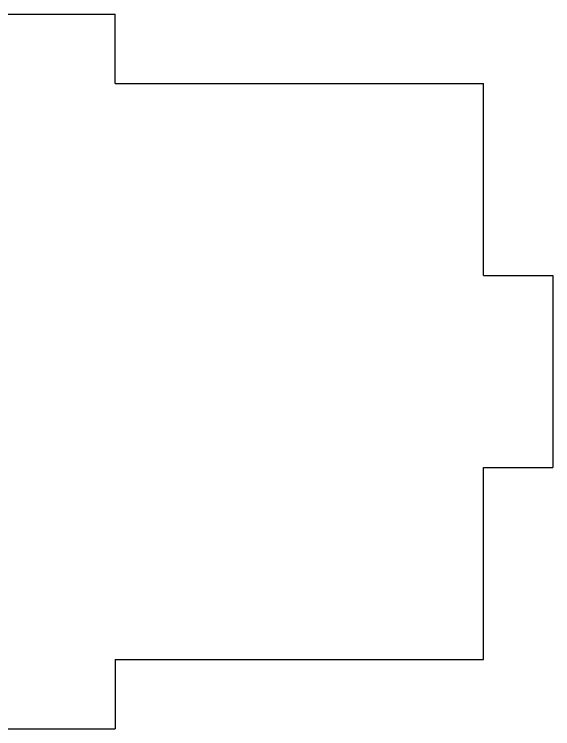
# Model space of a CAD drawing. Header units: millimetres. Extents: x 10 to 189, y 6 to 166.
# Drawn here: x 164.99 to 188.36, y 6.14 to 37.14 of the extents above; entities that cross this region are included whole.
import ezdxf

# ---------------------------------------------------------------- set-up
doc = ezdxf.new("R2010")
doc.units = ezdxf.units.MM

msp = doc.modelspace()

# ---------------------------------------------------------------- linework, layer by layer
at = {"color": 7, "linetype": 'Continuous'}
for p, q in [((153.364, 37.142), (169.364, 37.142)), ((169.364, 34.142), (169.364, 37.142)), ((169.364, 34.142), (185.364, 34.142)), ((185.364, 25.809), (185.364, 34.142)), ((185.364, 25.809), (188.364, 25.809)), ((188.364, 25.809), (188.364, 17.476)), ((185.364, 9.142), (185.364, 17.476)), ((185.364, 17.476), (188.364, 17.476)), ((169.364, 9.142), (169.364, 6.142)), ((169.364, 9.142), (185.364, 9.142)), ((153.364, 6.142), (169.364, 6.142))]:
    msp.add_line(p, q, dxfattribs=at)
at = {"color": 7, "linetype": 'Continuous', "lineweight": 15}
for p, q in [((169.364, 37.142), (153.364, 37.142)), ((169.364, 34.142), (169.364, 37.142)), ((185.364, 34.142), (169.364, 34.142)), ((185.364, 25.809), (185.364, 34.142)), ((188.364, 25.809), (185.364, 25.809)), ((188.364, 17.476), (188.364, 25.809)), ((185.364, 17.476), (188.364, 17.476)), ((185.364, 9.142), (185.364, 17.476)), ((169.364, 9.142), (185.364, 9.142)), ((169.364, 6.142), (169.364, 9.142)), ((153.364, 6.142), (169.364, 6.142))]:
    msp.add_line(p, q, dxfattribs=at)

doc.saveas('drawing.dxf')
